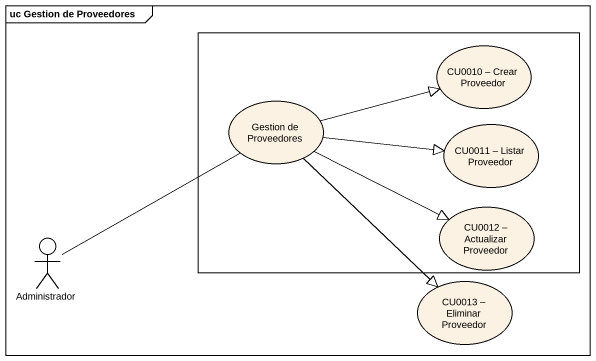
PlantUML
@startuml
mainframe uc Gestion de Proveedores
rectangle " " as rectangle1 {
  usecase "CU0010 – Crear Proveedor" as CU0010_Crear_Proveedor
  usecase "Gestion de Proveedores" as Gestion_de_Proveedores
  usecase "CU0011 – Listar Proveedor" as CU0011_Listar_Proveedor
  usecase "CU0012 – Actualizar Proveedor" as CU0012_Actualizar_Proveedor
}
actor Administrador
usecase "CU0013 – Eliminar Proveedor" as CU0013_Eliminar_Proveedor
Gestion_de_Proveedores -right-|> CU0010_Crear_Proveedor
Gestion_de_Proveedores -right-|> CU0011_Listar_Proveedor
Gestion_de_Proveedores -right-|> CU0012_Actualizar_Proveedor
Gestion_de_Proveedores --|> CU0013_Eliminar_Proveedor
Administrador -up- Gestion_de_Proveedores
@enduml
